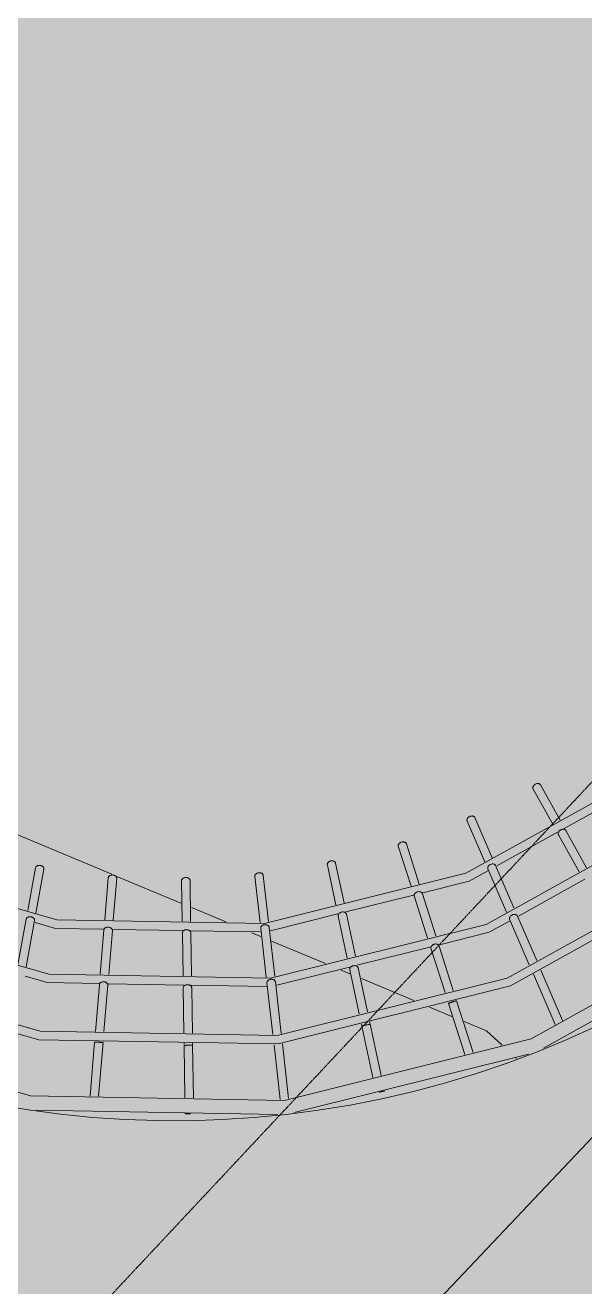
# Model space of a CAD drawing. Header units: millimetres. Extents: x -31757 to 121236, y -27283 to 59400.
# Drawn here: x 50823 to 52013, y 44913 to 47594 of the extents above; entities that cross this region are included whole.
import ezdxf

# ---------------------------------------------------------------- set-up
doc = ezdxf.new("R2010")
doc.units = ezdxf.units.MM
doc.linetypes.add('PHANTOM', pattern=[6.35, 3.175, -0.635, 0.635, -0.635, 0.635, -0.635])
for name, color, linetype, lineweight in [('06_部屋の色', 8, 'Continuous', 0), ('10_見えがかり', 7, 'Continuous', 13), ('11_見えがかり（家具）', 8, 'Continuous', 9), ('20_上部（屋根の外形・梁）', 8, 'PHANTOM', 9)]:
    doc.layers.add(name, color=color, linetype=linetype, lineweight=lineweight)

msp = doc.modelspace()

# ---------------------------------------------------------------- hatches: boundary and pattern name
at = {"layer": '06_部屋の色', "true_color": 0xf6e3a4}
h = msp.add_hatch(color=8, dxfattribs=at)
h.paths.add_polyline_path([(37121.8, 42081.2), (37460.6, 42484.9), (37800.4, 42887.9), (36072.4, 44348.7), (39234.8, 48988.5), (39431.2, 49276.7), (39322.7, 49373.6), (39316.9, 49378.8), (39496.9, 49642.9), (39611.1, 49540.6), (39795.6, 49811.2), (39687.3, 49908.5), (39681.5, 49913.7), (39861.6, 50178), (39975.6, 50075.3), (40009.7, 50125.4), (40040.8, 50171), (41255.9, 51953.7), (41148.6, 52052.4), (41142.8, 52057.7), (41323.5, 52322.9), (41429.2, 52225.4), (41436.5, 52218.7), (41621.7, 52490.5), (41514.7, 52589.5), (41508.9, 52594.8), (41689.8, 52860.2), (41802.5, 52755.7), (41822.1, 52784.5), (42460.9, 53721.7), (42489.9, 53764.2), (42585.7, 53895.5), (42599.7, 53914.6), (42604.4, 53920.3), (42708.9, 54045.6), (42719.4, 54058.2), (42787.8, 54136.5), (42789.9, 54138.9), (42851.9, 54248.7), (42853.6, 54251.8), (42853.6, 54251.9), (42855.9, 54255.5), (43006.4, 54494.7), (43009, 54498), (43179.6, 54718.9), (43182.4, 54721.9), (43373.5, 54925.4), (43376.6, 54928.2), (43586.3, 55112.4), (43589.7, 55114.8), (43816, 55278.1), (43817.8, 55279.1), (44024.5, 55399.8), (44060.7, 55420.9), (44277.9, 55521.2), (44317.9, 55539.6), (44543.7, 55618.6), (44585.3, 55633.1), (44817.7, 55690), (44860.4, 55700.5), (45097.2, 55734.8), (45139.9, 55741), (45140.7, 55741.1), (45144.9, 55741.3), (45427.3, 55754.9), (45483, 55754.9), (47818.2, 55754.5), (47818.4, 55903), (47818.4, 55906.5), (51414.4, 55906), (51414.2, 55759.5), (51414.2, 55754), (51454.3, 55754), (51465.9, 55754), (54573.7, 55753.6), (54613.5, 55753.6), (54615.4, 55753.6), (54621.5, 55753.6), (54623.5, 55753.5), (54625.5, 55753.4), (54626, 55753.3), (54921.2, 55738.5), (54925.4, 55737.8), (55213.9, 55693.9), (55218.1, 55692.9), (55500.8, 55620.2), (55504.7, 55618.8), (55778.8, 55518.2), (55782.5, 55516.4), (56045.2, 55388.7), (56048.5, 55386.6), (56297.2, 55233.1), (56300.2, 55230.8), (56532.3, 55053.1), (56533.1, 55052.3), (56744.8, 54853.6), (56751, 54847.7), (56772.1, 54825.8), (56777.2, 54820.5), (56821.3, 54774.8), (56991.9, 54597.6), (59427.7, 52068.4), (59746.8, 51737.1), (59781.4, 51701.1), (59794.3, 51687.7), (59792.1, 51685.6), (59685.5, 51582.1), (59787.6, 51476.3), (59791.1, 51472.7), (59705, 51389), (59196, 50899.2), (59143.7, 50847.7), (59044.4, 50949.6), (59037.6, 50956.5), (59034, 50953), (59033.8, 50952.8), (59033.1, 50952.1), (59029.9, 50949), (58743.2, 50666.6), (58401.6, 50334.7), (58400.1, 50333.3), (58394.2, 50327.5), (57903.5, 49839.6), (57892.9, 49829), (57459.3, 49402), (57563.5, 49297.4), (57566.6, 49294.3), (57502.7, 49231.4), (57154, 48880), (56803.1, 48530.9), (56319, 48038.3), (56153.9, 47871.8), (56045.6, 47978.5), (55701.8, 47631.8), (55695.6, 47625.4), (55514.2, 47438.2), (55619.3, 47335.4), (55622.9, 47331.9), (55470.9, 47175.2), (55131.2, 46829.4), (54643.1, 46321.1), (54162.4, 45825.1), (53814.8, 45458.4), (53742.7, 45383.3), (53637.7, 45483.3), (53632.6, 45488.1), (53421.1, 45267.7), (53527.7, 45166.4), (53531.3, 45163), (53479.2, 45108.7), (52996.9, 44594.7), (52522.1, 44093.2), (52295.7, 43848.7), (52189.7, 43947.7), (52184.5, 43952.5), (52071.6, 43830.4), (52067.7, 43826.3), (51742.6, 43479.6), (51737.9, 43474.5), (51735.6, 43472.1), (51731.2, 43467.3), (51729.8, 43465.8), (51272.8, 42967.2), (51268.6, 42962.6), (50788.3, 42443.3), (50777.9, 42432.1), (50470.8, 42092.4), (50464.2, 42085.1), (50122.7, 41712.2), (49662.4, 41198.3), (49653.5, 41188.4), (49653.4, 41188.2), (49652.4, 41187.1), (49194.4, 40680.5), (49188.9, 40674.4), (48872.2, 40316), (48867.4, 40310.6), (48534.9, 39939.1), (48530, 39933.5), (48072.9, 39411.1), (48066.1, 39403.3), (47608.6, 38885.3), (47437.2, 38686.8), (47550, 38588.5), (47551.8, 38587), (47406.2, 38418.2), (47073.7, 38037.8), (46615.8, 37502), (46164.6, 36979.1), (45852.2, 36608.5), (45590.5, 36302.3), (44600.9, 37138.8), (44291.6, 37400.2), (44789.6, 37987.1), (45302.9, 38587.4), (45805.3, 39170.5), (46309.8, 39751.7), (43444.8, 42248), (42931, 41656.2), (42419.5, 41062.4), (41910.1, 40466.8), (41389.8, 39853.7), (41349.7, 39806.3), (43641.2, 37870.2), (43189.5, 37333.6), (42700.5, 36748.6), (42375.7, 36357.7), (41893.4, 35773.6), (41891, 35772), (41887.6, 35772.2), (35947.6, 40658.3), (35945.8, 40661.7), (35947, 40665.4), (36615.4, 41474)])
h.paths.add_polyline_path([(52361.6, 48399.8), (52291.4, 48477.5), (52216.2, 48550.4), (52136.5, 48618.2), (52052.4, 48680.7), (51964.5, 48737.5), (51873, 48788.5), (51778.4, 48833.3), (51681.1, 48871.9), (51581.5, 48904.1), (51479.9, 48929.6), (51376.9, 48948.5), (51272.9, 48960.5), (51168.3, 48965.8), (51063.6, 48964.2), (50959.3, 48955.8), (50855.7, 48940.5), (50753.4, 48918.5), (50652.7, 48889.9), (50554, 48854.7), (50457.9, 48813.2), (50364.7, 48765.4), (50274.8, 48711.7), (50188.7, 48652.2), (50106.6, 48587.2), (50029, 48517), (49956.1, 48441.8), (49888.3, 48362.1), (49825.8, 48278), (49769, 48190.1), (49718, 48098.7), (49673.1, 48004), (49634.5, 47906.7), (49602.4, 47807.1), (49576.8, 47705.5), (49558, 47602.6), (49545.9, 47498.5), (49540.7, 47393.9), (49542.3, 47289.3), (49550.7, 47184.9), (49566, 47081.3), (49588, 46978.9), (49616.6, 46878.3), (49651.8, 46779.6), (49693.3, 46683.5), (49741, 46590.4), (49794.7, 46500.5), (49854.2, 46414.3), (49919.2, 46332.3), (49989.5, 46254.6), (50064.6, 46181.7), (50144.4, 46113.9), (50228.4, 46051.4), (50316.4, 45994.6), (50407.8, 45943.6), (50502.4, 45898.7), (50599.7, 45860.2), (50699.4, 45828), (50801, 45802.5), (50903.9, 45783.6), (51007.9, 45771.5), (51112.5, 45766.3), (51217.2, 45767.9), (51321.5, 45776.3), (51425.1, 45791.6), (51527.5, 45813.6), (51628.2, 45842.2), (51726.8, 45877.4), (51822.9, 45918.9), (51916.1, 45966.6), (52006, 46020.4), (52092.1, 46079.9), (52174.2, 46144.9), (52251.9, 46215.1), (52324.8, 46290.2), (52392.6, 46370), (52455.1, 46454.1), (52511.9, 46542), (52562.8, 46633.4), (52607.7, 46728.1), (52646.3, 46825.4), (52678.4, 46925), (52704, 47026.6), (52722.8, 47129.5), (52734.9, 47233.5), (52740.2, 47338.1), (52738.6, 47442.8), (52730.1, 47547.1), (52714.9, 47650.8), (52692.9, 47753.1), (52664.3, 47853.8), (52629.1, 47952.5), (52587.5, 48048.6), (52539.8, 48141.7), (52486.1, 48231.6), (52426.6, 48317.8)], flags=0)
at = {"layer": '10_見えがかり'}
msp.add_hatch(color=8, dxfattribs=at).paths.add_polyline_path([(42365.7, 53851.9), (42479.8, 54008.2), (42603.8, 54156.9), (42665.2, 54227.2), (42723, 54329.7), (42881.7, 54581.9), (43063.8, 54817.6), (43267.7, 55034.8), (43491.5, 55231.4), (43733.1, 55405.6), (43990.3, 55555.9), (44260.8, 55680.7), (44542, 55779), (44831.3, 55849.9), (45113.4, 55890.8), (45126.1, 55892.6), (45423.7, 55906.9), (47816.4, 55906.5), (52850.6, 55905.8), (53007.7, 55905.8), (53241.3, 55905.8), (54357.6, 55905.6), (54625.4, 55905.6), (54627.5, 55905.5), (55040.7, 55905.4), (55250.6, 55873.5), (55555.2, 55795.2), (55850.5, 55686.8), (56133.5, 55549.2), (56401.1, 55384), (56650.9, 55192.8), (56879.6, 54978), (60015.9, 51721.4), (59993.6, 51699.9), (60382.1, 51296.5), (60274, 51192.5), (59901.1, 51579.6), (59829.4, 51510), (59704.9, 51389), (59196, 50899.2), (58999.5, 50705.7), (58849.5, 50557.9), (58500.7, 50219.1), (57999.8, 49721), (57502.7, 49231.4), (57154, 48880), (57142.7, 48868.8), (56815.3, 48543.2), (56309.1, 48028.2), (56152.5, 47870.4), (55810.5, 47525.5), (55485.3, 47190), (55131.2, 46829.4), (54643.1, 46321.1), (54162.4, 45825.1), (53814.8, 45458.4), (53606.4, 45241.3), (53532.7, 45164.4), (53479.2, 45108.7), (52996.9, 44594.7), (52522, 44093.2), (52294.3, 43847.3), (52178.7, 43722.5), (51847.2, 43368.9), (51380.5, 42859.8), (50890.2, 42329.6), (50576.8, 41983), (50235.5, 41610.4), (49818, 41144.2), (49765.3, 41085.3), (49302.1, 40573), (48967.5, 40194.4), (48644.2, 39833.2), (48180.1, 39302.8), (47722.9, 38785.1), (47553.1, 38588.5), (47392.7, 38402.7), (47073.7, 38037.8), (46615.8, 37502), (46164.6, 36979.1), (45838.8, 36592.9), (45535.2, 36237.6), (45072.4, 35683.3), (44616.2, 35141.8), (44319.2, 34781), (43995.5, 34393), (43550.1, 33846.7), (43111.2, 33313.5), (42801, 32927.8), (42488.3, 32544), (42053.7, 31998.2), (41611.1, 31447.6), (41310.8, 31065.1), (41007.9, 30684.7), (40574.4, 30126.9), (40138.2, 29571.3), (39909.1, 29272.3), (39891.6, 29285.9), (39872.6, 29261.3), (32761.7, 34756.3), (32608.6, 34882.9), (32463.8, 35019.5), (32328.3, 35165.4), (32202.6, 35319.9), (32087.4, 35482.2), (31983, 35651.8), (31890.1, 35827.9), (31808.8, 36009.7), (31739.7, 36196.4), (31683.1, 36387.3), (31639, 36581.5), (31607.8, 36778.1), (31589.6, 36976.4), (31584.5, 37175.4), (31592.4, 37374.4), (31613.3, 37572.4), (31647.3, 37768.6), (31694, 37962.1), (31753.3, 38152.2), (31825, 38338), (31895.9, 38490.9), (32118.9, 38816.4), (32136.5, 38844), (35925.4, 44403), (36028.1, 44553.6), (36318, 44979), (36378.3, 45067.4), (36524.9, 45282.6), (37696.6, 47001.6), (39118.1, 49087.1), (39858, 50172.7), (39862.7, 50179.7), (40319.1, 50849.2), (40623.3, 51295.5), (40989.2, 51832.4), (41141.4, 52055.7), (41297.5, 52284.7)])

# ---------------------------------------------------------------- linework, layer by layer
at = {"layer": '11_見えがかり（家具）'}
for points in [[(50315, 45467.7), (50834.5, 45318.8), (51374.8, 45309.3), (51899.1, 45440.1), (52371.7, 45702.1), (52760.4, 46077.4), (53038.7, 46540.6), (53187.7, 47060.1), (53197.1, 47600.4), (53066.4, 48124.7), (52804.4, 48597.3), (52429, 48986), (51965.8, 49264.4), (51446.4, 49413.3), (50906.1, 49422.7), (50381.8, 49292)], [(50426.1, 49179.4), (50919.8, 49302.5), (51428.5, 49293.6), (51917.6, 49153.3), (52353.7, 48891.3), (52707.1, 48525.3), (52953.8, 48080.3), (53076.8, 47586.7), (53068, 47078), (52927.7, 46588.9), (52665.7, 46152.8), (52299.7, 45799.4), (51854.7, 45552.7), (51361, 45429.6), (50852.3, 45438.5), (50363.3, 45578.7)], [(50370.5, 45595.2), (50855, 45456.3), (51359, 45447.5), (51848.1, 45569.4), (52289, 45813.8), (52651.6, 46164), (52911.2, 46596.1), (53050.2, 47080.6), (53059, 47584.6), (52937, 48073.7), (52692.6, 48514.6), (52342.5, 48877.2), (51910.4, 49136.8), (51425.8, 49275.8), (50921.8, 49284.6), (50432.7, 49162.6)], [(50419.3, 45707.6), (50873.1, 45577.5), (51345.1, 45569.3), (51803.2, 45683.5), (52216.1, 45912.3), (52555.7, 46240.3), (52798.8, 46644.9), (52929, 47098.7), (52937.2, 47570.8), (52823, 48028.8), (52594.1, 48441.7), (52266.2, 48781.3), (51861.5, 49024.5), (51407.7, 49154.6), (50935.7, 49162.8), (50477.6, 49048.6)], [(50465.9, 45814.7), (50890.4, 45692.9), (51331.9, 45685.2), (51760.4, 45792.1), (52146.7, 46006.2), (52464.4, 46312.9), (52691.8, 46691.5), (52813.5, 47116), (52821.2, 47557.5), (52714.4, 47986), (52500.3, 48372.3), (52193.5, 48690), (51815, 48917.4), (51390.5, 49039.1), (50948.9, 49046.9), (50520.4, 48940)], [(51356.4, 44512.3), (51692.1, 44874.7), (52168.3, 45377.6), (52652.3, 45893.5), (52991.1, 46246.5), (53339.2, 46613.8), (53823.5, 47113.5), (54002, 47299.4)], [(50025.1, 46200.3), (51007.6, 45789.9)], [(51902.6, 45973.6), (51902.7, 45974.5), (51902.8, 45975.5), (51903.2, 45976.5), (51903.7, 45977.5), (51904.3, 45978.4), (51905, 45979.2), (51905.7, 45980), (51906.6, 45980.6), (51907.5, 45981.3), (51908.5, 45981.8), (51909.6, 45982.3), (51910.8, 45982.6), (51912, 45982.9), (51913.1, 45982.9), (51914.2, 45982.9), (51915.2, 45982.7), (51916.2, 45982.4), (51917, 45982), (51917.7, 45981.5), (51918.3, 45981), (51918.8, 45980.3), (51960.4, 45905.2)], [(51944.7, 45896.5), (51903.4, 45971), (51903, 45971.8), (51902.7, 45972.6), (51902.6, 45973.6)], [(52098.6, 45959.1), (51969.2, 45887.4)], [(51762.5, 45906), (51762.7, 45906.9), (51763.1, 45907.9), (51763.5, 45908.8), (51764.2, 45909.7), (51764.9, 45910.5), (51765.6, 45911.2), (51766.5, 45911.8), (51767.4, 45912.4), (51768.5, 45912.9), (51769.6, 45913.4), (51770.8, 45913.7), (51772, 45913.8), (51773.2, 45913.9), (51774.3, 45913.8), (51775.3, 45913.6), (51776.3, 45913.3), (51777.1, 45912.9), (51777.8, 45912.4), (51778.4, 45911.8), (51779, 45911.1), (51779.4, 45910.4), (51816.2, 45825.3)], [(51800.4, 45816.5), (51762.9, 45903.2), (51762.6, 45904.1), (51762.5, 45905), (51762.5, 45906)], [(51955.1, 45879.5), (51825.8, 45807.9)], [(51956.4, 45876.5), (51956.5, 45877.5), (51956.7, 45878.4), (51957, 45879.4), (51957.5, 45880.4), (51958.1, 45881.3), (51958.8, 45882.1), (51959.6, 45882.8), (51960.4, 45883.5), (51961.4, 45884.1), (51962.4, 45884.7), (51963.5, 45885.1), (51964.7, 45885.5), (51965.8, 45885.7), (51967, 45885.8), (51968.1, 45885.8), (51969.1, 45885.6), (51970, 45885.3), (51970.9, 45884.9), (51971.5, 45884.4), (51972.1, 45883.9), (51972.6, 45883.2), (52016.5, 45804)], [(52000.8, 45795.3), (51957.2, 45874), (51956.8, 45874.7), (51956.6, 45875.6), (51956.4, 45876.5)], [(51643.5, 45765), (51616.4, 45849.6), (51616.3, 45850.5), (51616.3, 45851.4), (51616.5, 45852.4)], [(51616.5, 45852.4), (51616.8, 45853.3), (51617.3, 45854.2), (51618, 45855.1), (51618.7, 45855.8), (51619.4, 45856.5), (51620.3, 45857.1), (51621.3, 45857.6), (51622.3, 45858.1), (51623.5, 45858.5), (51624.7, 45858.8), (51625.9, 45858.9), (51627.1, 45858.9), (51628.2, 45858.8), (51629.3, 45858.6), (51630.3, 45858.2), (51631.1, 45857.8), (51631.8, 45857.3), (51632.5, 45856.7), (51633, 45856), (51633.4, 45855.3), (51633.7, 45854.4), (51661, 45769.3)], [(50828.6, 45712.7), (50845.3, 45804), (50845.5, 45804.8), (50845.9, 45805.6)], [(50845.9, 45805.6), (50846.3, 45806.3), (50846.9, 45806.9), (50847.6, 45807.5), (50848.5, 45808), (50849.5, 45808.4), (50850.6, 45808.8), (50851.7, 45809), (50852.9, 45809.1), (50854.1, 45809), (50855.3, 45808.9), (50856.5, 45808.6), (50857.5, 45808.3), (50858.5, 45807.8), (50859.4, 45807.3), (50860.3, 45806.7), (50861.1, 45806), (50861.8, 45805.2), (50862.3, 45804.4), (50862.7, 45803.4), (50863, 45802.5), (50863.1, 45801.6), (50863, 45800.7), (50846, 45707.7)], [(51311.8, 45788.1), (51312.2, 45788.9), (51312.7, 45789.7), (51313.4, 45790.4), (51314.1, 45791), (51315, 45791.6), (51316, 45792.2), (51317.1, 45792.6), (51318.3, 45793), (51319.5, 45793.2), (51320.8, 45793.3), (51322, 45793.2), (51323.1, 45793.1), (51324.1, 45792.8), (51325.1, 45792.5), (51326, 45792.1), (51326.8, 45791.5), (51327.6, 45790.9), (51328.2, 45790.2), (51328.7, 45789.4), (51329.1, 45788.5), (51329.3, 45787.6), (51340.5, 45689.4)], [(51483.7, 45725.1), (51465.6, 45809.7), (51465.4, 45810.6), (51465.4, 45811.5), (51465.6, 45812.4), (51466, 45813.4), (51466.5, 45814.2), (51467.1, 45815), (51467.8, 45815.8), (51468.6, 45816.4), (51469.4, 45817), (51470.4, 45817.5), (51471.5, 45817.9), (51472.6, 45818.3), (51473.8, 45818.5), (51475.1, 45818.6), (51476.3, 45818.6), (51477.4, 45818.4), (51478.5, 45818.1), (51479.5, 45817.8), (51480.4, 45817.3), (51481.1, 45816.8), (51481.8, 45816.2), (51482.3, 45815.5), (51482.8, 45814.8), (51483.1, 45813.9), (51501.2, 45729.5)], [(51806.5, 45797.2), (51767, 45775.3), (51668.8, 45750.8)], [(51846.5, 45709.8), (51806.9, 45801.4), (51806.6, 45802.2), (51806.5, 45803.1), (51806.6, 45804.1)], [(51806.6, 45804.1), (51806.8, 45805), (51807.1, 45806), (51807.6, 45806.9), (51808.2, 45807.8), (51809, 45808.6), (51809.7, 45809.3), (51810.6, 45809.9), (51811.5, 45810.5), (51812.6, 45811), (51813.7, 45811.4), (51814.9, 45811.7), (51816.1, 45811.9), (51817.3, 45811.9), (51818.4, 45811.9), (51819.4, 45811.7), (51820.4, 45811.3), (51821.2, 45810.9), (51821.9, 45810.5), (51822.5, 45809.9), (51823, 45809.2), (51823.4, 45808.5), (51862.3, 45718.5)], [(50992.4, 45693.2), (50999.8, 45782.2), (50999.9, 45783.1), (51000.1, 45783.9), (51000.5, 45784.7)], [(51000.5, 45784.7), (51001, 45785.4), (51001.6, 45786.1), (51002.3, 45786.7), (51003.2, 45787.2), (51004.2, 45787.7), (51005.3, 45788.1), (51006.4, 45788.3), (51007.6, 45788.5), (51008.9, 45788.5), (51010.1, 45788.4), (51011.2, 45788.1), (51012.3, 45787.8), (51013.3, 45787.4), (51014.2, 45786.9), (51015, 45786.4), (51015.8, 45785.7), (51016.5, 45784.9), (51017, 45784.1), (51017.5, 45783.2), (51017.7, 45782.3), (51017.8, 45781.4), (51010.4, 45692.8)], [(51018.1, 45785.5), (51154.4, 45728.6)], [(51157, 45690.3), (51155.7, 45776.6), (51155.8, 45777.5), (51156.1, 45778.4), (51156.5, 45779.2)], [(51156.5, 45779.2), (51157, 45779.9), (51157.6, 45780.5), (51158.3, 45781.2), (51159.2, 45781.8), (51160.2, 45782.3), (51161.3, 45782.7), (51162.5, 45783), (51163.7, 45783.1), (51164.9, 45783.2), (51166.1, 45783.1), (51167.3, 45782.9), (51168.3, 45782.7), (51169.3, 45782.3), (51170.2, 45781.8), (51171, 45781.3), (51171.8, 45780.7), (51172.5, 45779.9), (51173, 45779.1), (51173.4, 45778.2), (51173.6, 45777.3), (51173.7, 45776.4), (51175, 45690)], [(51322.6, 45687.4), (51311.4, 45785.5), (51311.4, 45786.4), (51311.5, 45787.3), (51311.8, 45788.1)], [(52012.9, 45779.3), (51871.9, 45701.2)], [(51648.7, 45745.8), (51504.9, 45710)], [(51678.8, 45654.5), (51650.2, 45743.9), (51650.1, 45744.8), (51650.1, 45745.8), (51650.3, 45746.7)], [(51650.3, 45746.7), (51650.7, 45747.6), (51651.2, 45748.5), (51651.8, 45749.3), (51652.6, 45750.1), (51653.3, 45750.7), (51654.2, 45751.3), (51655.2, 45751.9), (51656.2, 45752.3), (51657.4, 45752.7), (51658.6, 45753), (51659.8, 45753.1), (51661, 45753.1), (51662.1, 45753), (51663.2, 45752.8), (51664.2, 45752.4), (51665, 45752), (51665.7, 45751.5), (51666.3, 45751), (51666.9, 45750.3), (51667.3, 45749.5), (51667.6, 45748.7), (51696.3, 45658.9)], [(51176.6, 45719.3), (51250, 45688.7)], [(50807.6, 45598.4), (50825.3, 45694.7), (50825.5, 45695.6), (50825.9, 45696.3)], [(50825.9, 45696.3), (50826.3, 45697), (50826.9, 45697.6), (50827.6, 45698.2), (50828.5, 45698.7), (50829.4, 45699.2), (50830.5, 45699.5), (50831.7, 45699.7), (50832.9, 45699.8), (50834.1, 45699.8), (50835.3, 45699.6), (50836.4, 45699.4), (50837.5, 45699), (50838.5, 45698.6), (50839.4, 45698.1), (50840.2, 45697.5), (50841, 45696.8), (50841.7, 45696), (50842.3, 45695.2), (50842.7, 45694.3), (50843, 45693.4), (50843.1, 45692.4), (50843, 45691.6), (50825, 45593.4)], [(50988.9, 45673.4), (50887.7, 45675.1), (50844.3, 45687.6)], [(51488, 45705.7), (51344.7, 45670)], [(51508.1, 45611.9), (51488.9, 45701.2), (51488.7, 45702.1), (51488.8, 45703), (51489, 45703.9)], [(51489, 45703.9), (51489.3, 45704.8), (51489.8, 45705.7), (51490.4, 45706.5), (51491.1, 45707.2), (51491.9, 45707.8), (51492.8, 45708.4), (51493.8, 45708.9), (51494.8, 45709.3), (51496, 45709.7), (51497.2, 45709.9), (51498.4, 45710), (51499.6, 45710), (51500.8, 45709.8), (51501.9, 45709.5), (51502.9, 45709.2), (51503.7, 45708.7), (51504.5, 45708.2), (51505.1, 45707.6), (51505.7, 45707), (51506.1, 45706.2), (51506.4, 45705.4), (51525.5, 45616.3)], [(51852.6, 45690.5), (51809.8, 45666.7), (51704, 45640.4)], [(51894.9, 45597.7), (51853.2, 45694.3), (51852.9, 45695.1), (51852.8, 45696), (51852.9, 45696.9)], [(51852.9, 45696.9), (51853.1, 45697.9), (51853.5, 45698.8), (51854, 45699.8), (51854.6, 45700.6), (51855.3, 45701.4), (51856.1, 45702.1), (51857, 45702.7), (51857.9, 45703.3), (51859, 45703.8), (51860.1, 45704.2), (51861.3, 45704.5), (51862.5, 45704.7), (51863.6, 45704.7), (51864.8, 45704.7), (51865.8, 45704.5), (51866.7, 45704.1), (51867.6, 45703.7), (51868.3, 45703.3), (51868.8, 45702.7), (51869.4, 45702.1), (51869.8, 45701.3), (51910.8, 45606.5)], [(50982.8, 45577.6), (50990.6, 45671.6), (50990.7, 45672.4), (50990.9, 45673.3), (50991.3, 45674)], [(50991.3, 45674), (50991.8, 45674.7), (50992.4, 45675.4), (50993.1, 45676), (50993.9, 45676.5), (50994.9, 45677), (50996, 45677.4), (50997.2, 45677.6), (50998.4, 45677.8), (50999.6, 45677.8), (51000.8, 45677.7), (51002, 45677.5), (51003, 45677.1), (51004, 45676.8), (51004.9, 45676.3), (51005.8, 45675.7), (51006.6, 45675.1), (51007.3, 45674.3), (51007.8, 45673.5), (51008.2, 45672.6), (51008.5, 45671.7), (51008.6, 45670.8), (51000.8, 45577.3)], [(51157.8, 45670.4), (51009.5, 45673)], [(51158.8, 45574.5), (51157.4, 45665.6), (51157.5, 45666.5), (51157.7, 45667.3), (51158.1, 45668.1)], [(51158.1, 45668.1), (51158.6, 45668.8), (51159.2, 45669.5), (51160, 45670.1), (51160.8, 45670.7), (51161.8, 45671.2), (51162.9, 45671.6), (51164.1, 45671.9), (51165.3, 45672.1), (51166.6, 45672.1), (51167.8, 45672.1), (51168.9, 45671.9), (51170, 45671.6), (51170.9, 45671.3), (51171.8, 45670.8), (51172.7, 45670.3), (51173.5, 45669.7), (51174.2, 45668.9), (51174.7, 45668.1), (51175.1, 45667.3), (51175.3, 45666.4), (51175.4, 45665.5), (51176.8, 45574.2)], [(51322.9, 45667.5), (51174.9, 45670.1)], [(51304.6, 45665.9), (51324, 45657.7)], [(51335.8, 45571.4), (51324, 45675.4), (51324, 45676.3), (51324.2, 45677.2), (51324.5, 45678.1)], [(51324.5, 45678.1), (51325, 45678.9), (51325.6, 45679.7), (51326.3, 45680.4), (51327.1, 45681), (51327.9, 45681.5), (51328.9, 45682), (51330, 45682.4), (51331.1, 45682.6), (51332.3, 45682.8), (51333.6, 45682.9), (51334.8, 45682.8), (51336, 45682.6), (51337.1, 45682.4), (51338.1, 45682), (51339, 45681.5), (51339.7, 45681), (51340.4, 45680.4), (51341, 45679.7), (51341.4, 45678.9), (51341.7, 45678.1), (51341.9, 45677.2), (51353.7, 45573.5)], [(52374.2, 45669.5), (51925.4, 45420.6)], [(51347.2, 45648.1), (51461.4, 45600.3)], [(51683.8, 45635.3), (51528.6, 45596.6)], [(51716, 45538.6), (51685.8, 45632.8), (51685.7, 45633.7), (51685.7, 45634.6), (51686, 45635.5)], [(51686, 45635.5), (51686.3, 45636.5), (51686.8, 45637.3), (51687.5, 45638.1), (51688.2, 45638.9), (51689, 45639.5), (51689.8, 45640.1), (51690.8, 45640.7), (51691.9, 45641.1), (51693, 45641.5), (51694.2, 45641.8), (51695.4, 45641.9), (51696.6, 45641.9), (51697.8, 45641.8), (51698.8, 45641.6), (51699.8, 45641.2), (51700.6, 45640.8), (51701.3, 45640.3), (51702, 45639.7), (51702.5, 45639.1), (51702.9, 45638.3), (51703.2, 45637.5), (51733.4, 45542.9)], [(51513, 45592.7), (51357.9, 45554.1)], [(51495.2, 45586.2), (51513.2, 45578.7)], [(51533.6, 45493.1), (51513.4, 45587.1), (51513.3, 45588), (51513.3, 45588.9), (51513.5, 45589.8), (51513.9, 45590.7), (51514.4, 45591.6), (51515, 45592.4), (51515.7, 45593.1), (51516.5, 45593.7), (51517.4, 45594.2), (51518.4, 45594.7), (51519.4, 45595.2), (51520.6, 45595.5), (51521.8, 45595.7), (51523, 45595.8), (51524.2, 45595.8), (51525.4, 45595.6), (51526.5, 45595.4), (51527.4, 45595), (51528.3, 45594.5), (51529, 45594), (51529.7, 45593.5), (51530.2, 45592.8), (51530.6, 45592), (51530.9, 45591.2), (51551.1, 45497.4)], [(51919.5, 45586.3), (51965.7, 45479.3)], [(50979.5, 45557.8), (50870.5, 45559.7), (50823.4, 45573.2)], [(50972.7, 45456.2), (50980.9, 45555.2), (50981, 45556.1), (50981.2, 45556.9), (50981.6, 45557.7)], [(50981.6, 45557.7), (50982.1, 45558.4), (50982.7, 45559), (50983.4, 45559.6), (50984.2, 45560.1), (50985.2, 45560.6), (50986.3, 45561), (50987.5, 45561.2), (50988.7, 45561.4), (50989.9, 45561.4), (50991.1, 45561.3), (50992.3, 45561.1), (50993.3, 45560.8), (50994.3, 45560.4), (50995.2, 45559.9), (50996.1, 45559.4), (50996.9, 45558.7), (50997.6, 45558), (50998.1, 45557.2), (50998.6, 45556.3), (50998.8, 45555.4), (50998.9, 45554.5), (50990.7, 45455.9)], [(51160.2, 45554.6), (51000.2, 45557.4)], [(51159.9, 45551.3), (51160.4, 45552), (51161, 45552.7), (51161.7, 45553.3), (51162.6, 45553.9), (51163.6, 45554.4), (51164.7, 45554.8), (51165.8, 45555.1), (51167.1, 45555.3), (51168.3, 45555.3), (51169.5, 45555.3), (51170.6, 45555.1), (51171.7, 45554.8), (51172.7, 45554.5), (51173.6, 45554.1), (51174.4, 45553.6), (51175.2, 45552.9), (51175.9, 45552.2), (51176.5, 45551.4), (51176.9, 45550.6), (51177.1, 45549.7), (51177.2, 45548.8), (51178.6, 45452.6)], [(51336.1, 45551.6), (51176.3, 45554.4)], [(51349.7, 45449.7), (51337.2, 45559.5), (51337.2, 45560.3), (51337.4, 45561.2), (51337.7, 45562.1)], [(51337.7, 45562.1), (51338.2, 45562.9), (51338.8, 45563.7), (51339.6, 45564.4), (51340.3, 45565), (51341.2, 45565.5), (51342.2, 45565.9), (51343.3, 45566.3), (51344.4, 45566.6), (51345.6, 45566.8), (51346.9, 45566.8), (51348.1, 45566.8), (51349.3, 45566.6), (51350.4, 45566.3), (51351.4, 45565.9), (51352.2, 45565.4), (51353, 45564.9), (51353.6, 45564.3), (51354.2, 45563.6), (51354.6, 45562.9), (51355, 45562.1), (51355.1, 45561.2), (51367.6, 45451.7)], [(51537.9, 45568.4), (51649.2, 45521.9)], [(51949.9, 45470.5), (51903.6, 45577.5)], [(51160.6, 45453), (51159.2, 45548.9), (51159.3, 45549.7), (51159.5, 45550.6), (51159.9, 45551.3)], [(51682.9, 45507.8), (51730, 45488.1)], [(51722.7, 45517.6), (51722.6, 45517.7)], [(51758.1, 45407), (51723.3, 45515.7), (51723.3, 45515.7), (51723.5, 45515.8), (51723.8, 45516)], [(51723.8, 45516), (51724.3, 45516.2), (51725, 45516.4), (51725.7, 45516.7), (51726.6, 45517), (51727.6, 45517.3), (51728.6, 45517.6), (51729.7, 45518), (51730.7, 45518.3), (51731.8, 45518.7), (51732.8, 45519), (51733.9, 45519.3), (51734.9, 45519.7), (51736, 45520), (51737, 45520.3), (51737.9, 45520.5), (51738.6, 45520.8), (51739.3, 45520.9), (51739.8, 45521.1), (51740.1, 45521.2), (51740.3, 45521.2), (51740.4, 45521.2), (51775.6, 45411.3)], [(51538.7, 45469.5), (51538.2, 45471.7)], [(51555.7, 45476.1), (51556.3, 45473.2)], [(51756.6, 45477), (51804, 45457.2), (51837, 45426.7)], [(50762.2, 45300.4), (50830, 45289.1), (50898.1, 45280.1), (50966.5, 45273.3), (51035.1, 45268.7), (51103.8, 45266.4), (51172.5, 45266.3), (51241.2, 45268.5), (51309.8, 45272.9), (51378.1, 45279.5), (51446.3, 45288.4), (51514.1, 45299.6), (51581.5, 45312.9), (51648.5, 45328.4), (51714.9, 45346.1), (51780.6, 45366), (51845.7, 45388), (51910.1, 45412.2), (51973.6, 45438.4), (52036.2, 45466.7)], [(51562.6, 45358.2), (51539.1, 45467.5), (51539.2, 45467.5), (51539.4, 45467.6), (51539.7, 45467.7)], [(51539.7, 45467.7), (51540.2, 45467.8), (51540.8, 45468), (51541.6, 45468.2), (51542.5, 45468.4), (51543.6, 45468.6), (51544.6, 45468.9), (51545.7, 45469.1), (51546.8, 45469.4), (51547.8, 45469.6), (51548.9, 45469.8), (51550, 45470.1), (51551.1, 45470.3), (51552.2, 45470.5), (51553.2, 45470.7), (51554.1, 45470.9), (51554.9, 45471), (51555.5, 45471.1), (51556.1, 45471.2), (51556.4, 45471.3), (51556.6, 45471.3), (51556.7, 45471.3), (51580, 45362.6)], [(50961.3, 45318.6), (50970.8, 45433.5), (50970.9, 45433.5), (50971.1, 45433.5), (50971.4, 45433.5)], [(50971.4, 45433.5), (50972, 45433.5), (50972.6, 45433.5), (50973.4, 45433.4), (50974.4, 45433.4), (50975.4, 45433.3), (50976.5, 45433.2), (50977.6, 45433.2), (50978.7, 45433.1), (50979.8, 45433), (50980.9, 45432.9), (50982, 45432.8), (50983.1, 45432.7), (50984.2, 45432.6), (50985.2, 45432.5), (50986.1, 45432.4), (50986.9, 45432.3), (50987.6, 45432.2), (50988.1, 45432.1), (50988.5, 45432.1), (50988.7, 45432), (50988.7, 45432), (50979.3, 45318.2)], [(50988.9, 45434.1), (50988.9, 45434)], [(51161, 45428.2), (51161, 45431.1)], [(51162.7, 45315), (51161, 45426.2), (51161.1, 45426.2), (51161.3, 45426.2), (51161.7, 45426.3)], [(51161.7, 45426.3), (51162.2, 45426.3), (51162.9, 45426.3), (51163.7, 45426.4), (51164.6, 45426.4), (51165.6, 45426.5), (51166.7, 45426.5), (51167.8, 45426.5), (51169, 45426.5), (51170, 45426.6), (51171.1, 45426.6), (51172.2, 45426.6), (51173.4, 45426.6), (51174.4, 45426.6), (51175.5, 45426.6), (51176.4, 45426.6), (51177.2, 45426.6), (51177.9, 45426.5), (51178.4, 45426.5), (51178.8, 45426.5), (51179, 45426.5), (51179, 45426.5), (51180.8, 45314.7)], [(51179, 45430.8), (51179, 45428.4)], [(51365.4, 45311.5), (51352.2, 45427.8)], [(51370.1, 45429.8), (51383.3, 45313.5)], [(51893.1, 45407.9), (51395.1, 45283.8)], [(51866.5, 45399.2), (51867.5, 45398.3)], [(51587.1, 45329.6), (51587.2, 45329.4), (51587.1, 45329.4), (51586.9, 45329.3), (51586.6, 45329.2), (51586.1, 45329.1), (51585.4, 45328.9), (51584.6, 45328.7), (51583.7, 45328.5), (51582.7, 45328.3), (51581.6, 45328), (51580.6, 45327.8), (51579.5, 45327.5), (51578.4, 45327.3), (51577.4, 45327.1), (51576.3, 45326.9), (51576, 45326.8)], [(51360.6, 45279.8), (50847.5, 45288.8)], [(51174.7, 45281.1), (51174.5, 45281.1), (51173.3, 45281.1), (51172.3, 45281), (51171.2, 45281), (51170.1, 45281), (51169, 45281), (51167.9, 45281), (51166.8, 45281), (51165.9, 45281), (51165.1, 45281), (51164.4, 45281), (51163.9, 45281.1), (51163.5, 45281.1), (51163.3, 45281.1), (51163.3, 45281.1), (51163.3, 45281.3)]]:
    msp.add_lwpolyline(points, dxfattribs=at)
at = {"layer": '20_上部（屋根の外形・梁）'}
msp.add_lwpolyline([(56683.4, 50758.1), (54542.6, 48603.9), (54542.3, 48603.6), (53483.8, 47514.9), (53483.7, 47514.7), (52433.2, 46418.3), (52433, 46418.1), (50356.1, 44202.2), (50355.8, 44201.8), (48311.6, 41955.8), (48311.3, 41955.5), (46300.2, 39679.8)], dxfattribs=at)

doc.saveas('drawing.dxf')
